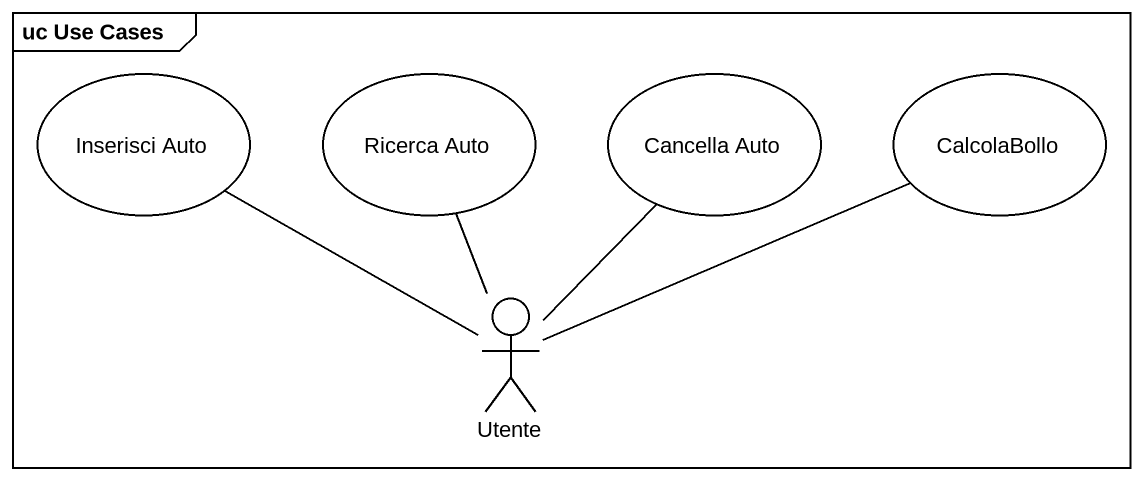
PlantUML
@startuml
mainframe uc Use Cases
usecase "Inserisci Auto" as Inserisci_Auto
usecase "Ricerca Auto" as Ricerca_Auto
usecase "Cancella Auto" as Cancella_Auto
usecase CalcolaBollo
actor Utente
Utente -up- Inserisci_Auto
Utente -up- Ricerca_Auto
Utente -up- Cancella_Auto
Utente -right- CalcolaBollo
@enduml
